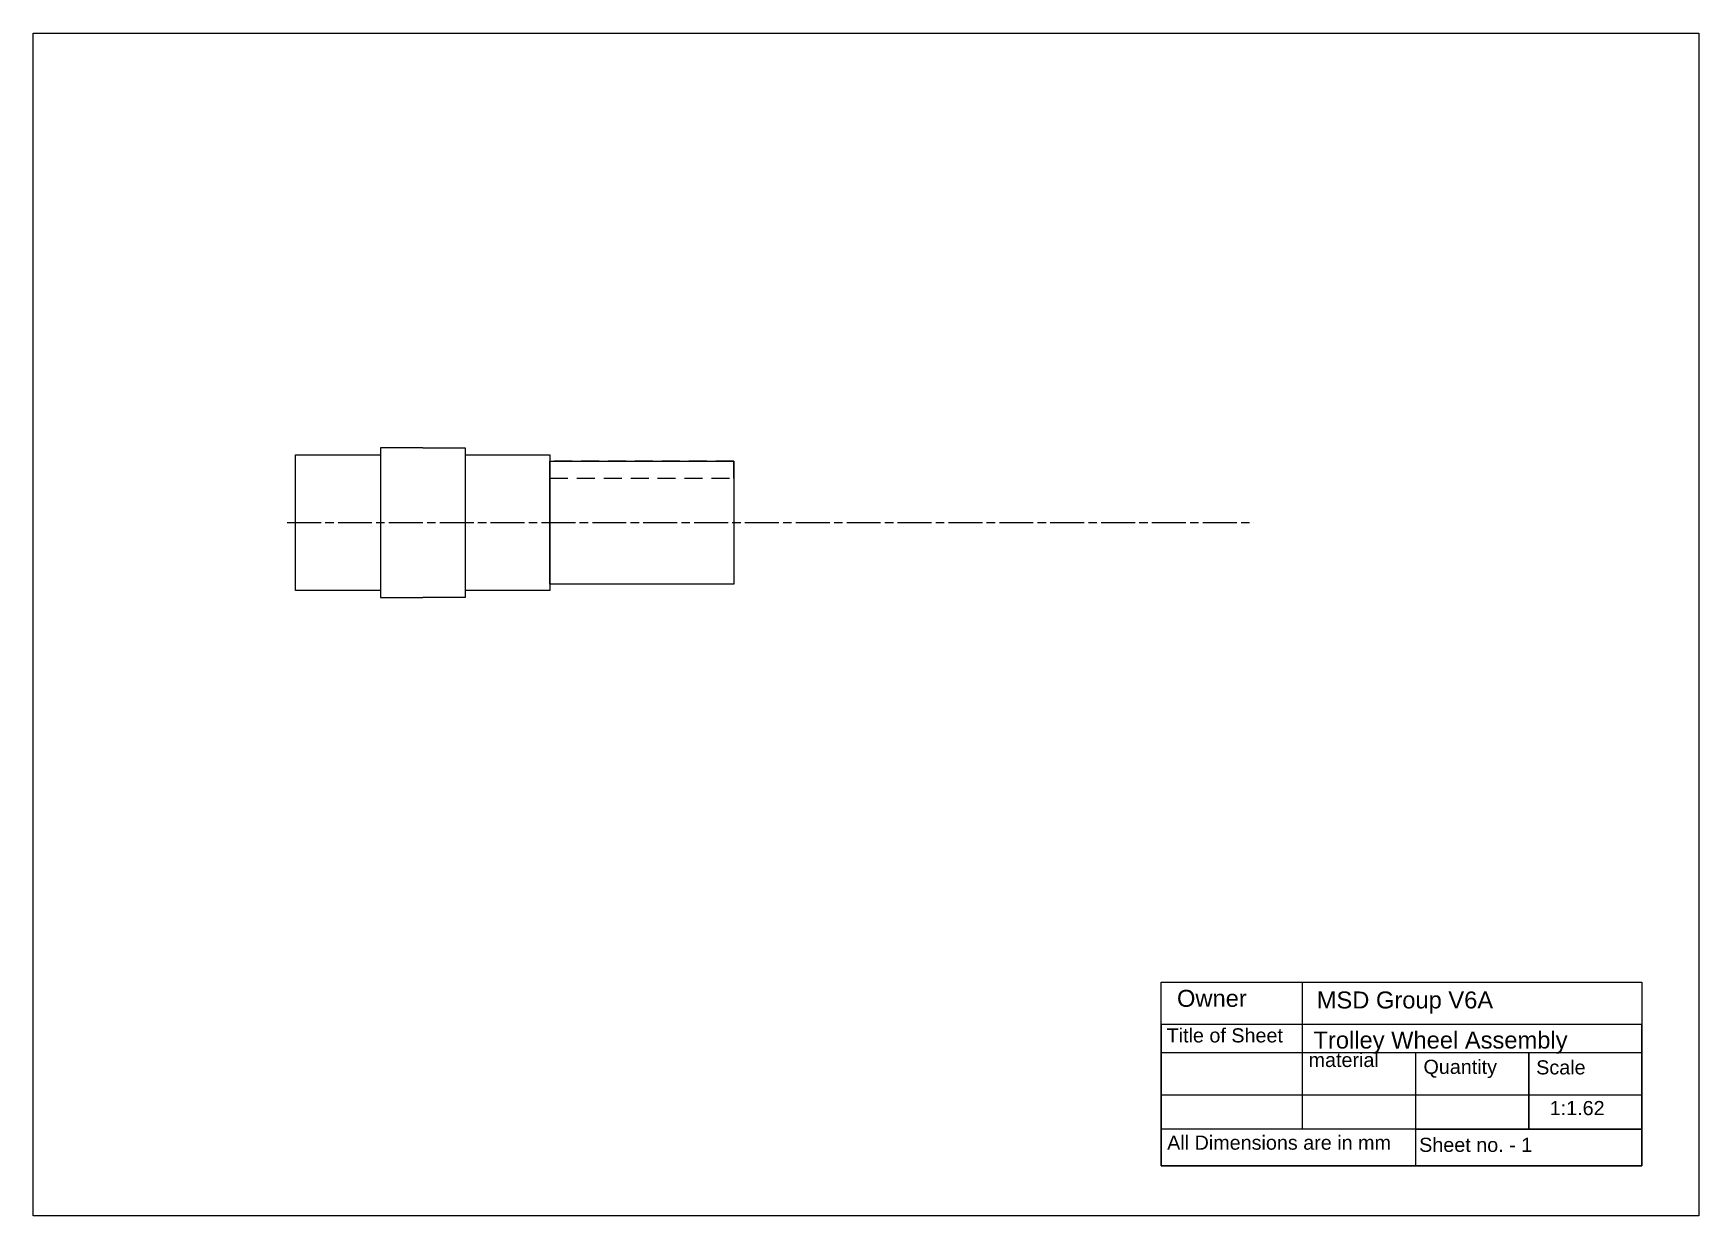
# Paper-space layout 'Layout1' of a CAD drawing. Header units: millimetres. Extents: x -6 to 583, y -20 to 398.
import ezdxf

# ---------------------------------------------------------------- set-up
doc = ezdxf.new("R2010")
doc.units = ezdxf.units.MM
doc.linetypes.add('AM_ISO08W050', pattern=[18, 12, -1.5, 3, -1.5])
doc.linetypes.add('HIDDEN', pattern=[9.525, 6.35, -3.175])
doc.layers.add('AM_7', color=142, linetype='AM_ISO08W050', lineweight=25)
doc.styles.get("Standard").update_dxf_attribs({"font": 'arial.ttf'})
picture_1 = doc.add_image_def('image1.png', size_in_pixel=(1212, 860))

psp = doc.layouts.get("Layout1")

# ---------------------------------------------------------------- linework, layer by layer
psp.add_line((482.9, 10.2), (482.9, -2.8))
for points in [[(116.62, 200.7), (86.62, 200.7), (86.62, 248.7), (116.62, 248.7)], [(131.62, 251.2), (116.62, 251.2), (116.62, 198.2), (131.62, 198.2)], [(131.62, 251.2), (146.62, 251.2), (146.62, 198.2), (131.62, 198.2)], [(146.62, 248.7), (176.62, 248.7), (176.62, 200.7), (146.62, 200.7)], [(442.9, 10.2), (442.9, 62.2), (562.9, 62.2), (562.9, -2.8), (442.9, -2.8)]]:
    psp.add_lwpolyline(points)
for points in [[(176.62, 246.45), (241.62, 246.45), (241.62, 202.95), (176.62, 202.95)], [(392.9, 62.2), (562.9, 62.2), (562.9, -2.8), (392.9, -2.8)], [(392.9, -2.8), (562.9, -2.8), (562.9, 47.2), (392.9, 47.2)], [(392.9, -2.8), (562.9, -2.8), (562.9, 37.2), (392.9, 37.2)], [(522.9, 37.2), (482.9, 37.2), (482.9, 10.2), (522.9, 10.2)], [(562.9, 37.2), (522.9, 37.2), (522.9, 10.2), (562.9, 10.2)], [(392.9, -2.8), (562.9, -2.8), (562.9, 22.2), (392.9, 22.2)], [(392.9, -2.8), (562.9, -2.8), (562.9, 10.2), (392.9, 10.2)]]:
    psp.add_lwpolyline(points, close=True)
at = {"linetype": 'HIDDEN'}
psp.add_lwpolyline([(241.62, 246.45), (176.62, 246.45), (176.62, 240.45), (241.62, 240.45)], close=True, dxfattribs=at)
at = {"layer": 'AM_7'}
psp.add_line((83.62, 224.7), (425.68, 224.7), dxfattribs=at)

# ---------------------------------------------------------------- texts
at = {"attachment_point": 1}
for s, width, heights, insert, char_height in [(' Owner', 42.1814, [0], (396.14, 59.49), 6), ('MSD Group V6A', 93.9494, [0], (447.91, 58.91), 6), ('Title of Sheet', 45.6326, [0], (394.8, 45.89), 5), ('Trolley Wheel Assembly', 95.0998, [0], (446.76, 44.74), 6), ('material', 37.8647, [0], (445.03, 37.2), 5), ('Quantity', 33.5534, [0], (485.68, 34.78), 5), ('Scale', 34.512, [0], (525.56, 34.58), 5), ('\\pxi-3,l4,t4;1:1.62', 34.1226, [0], (525.34, 20.18), 5), ('All Dimensions are in mm', 96.5382, [0], (394.99, 7.96), 5), ('Sheet no. - 1', 72.667, [1.81], (484.15, 7.19), 5)]:
    psp.add_mtext_dynamic_manual_height_columns(s, width=width, gutter_width=12.5, heights=heights, dxfattribs=dict(at, insert=insert, char_height=char_height))

# ---------------------------------------------------------------- pictures from other files: only their frames are drawn
image = psp.add_image(picture_1, insert=(-6.19, -20.37), size_in_units=(589.24, 418.11))
image.dxf.flags = 7

doc.saveas('drawing.dxf')
